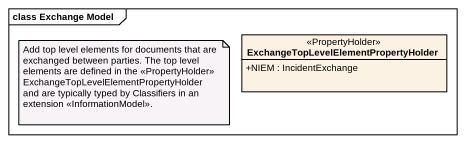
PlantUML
@startuml
mainframe class Exchange Model
hide circle
hide empty members
skinparam classAttributeIconSize 0
class "ExchangeTopLevelElementPropertyHolder" as ExchangeTopLevelElementPrope <<PropertyHolder>> {
  +NIEM : IncidentExchange
}
note as N1
  Add top level elements for documents that are exchanged between parties. The top level elements are defined in the <<PropertyHolder>> ExchangeTopLevelElementPropertyHolder and are typically typed by Classifiers in an extension <<InformationModel>>.
end note
@enduml
